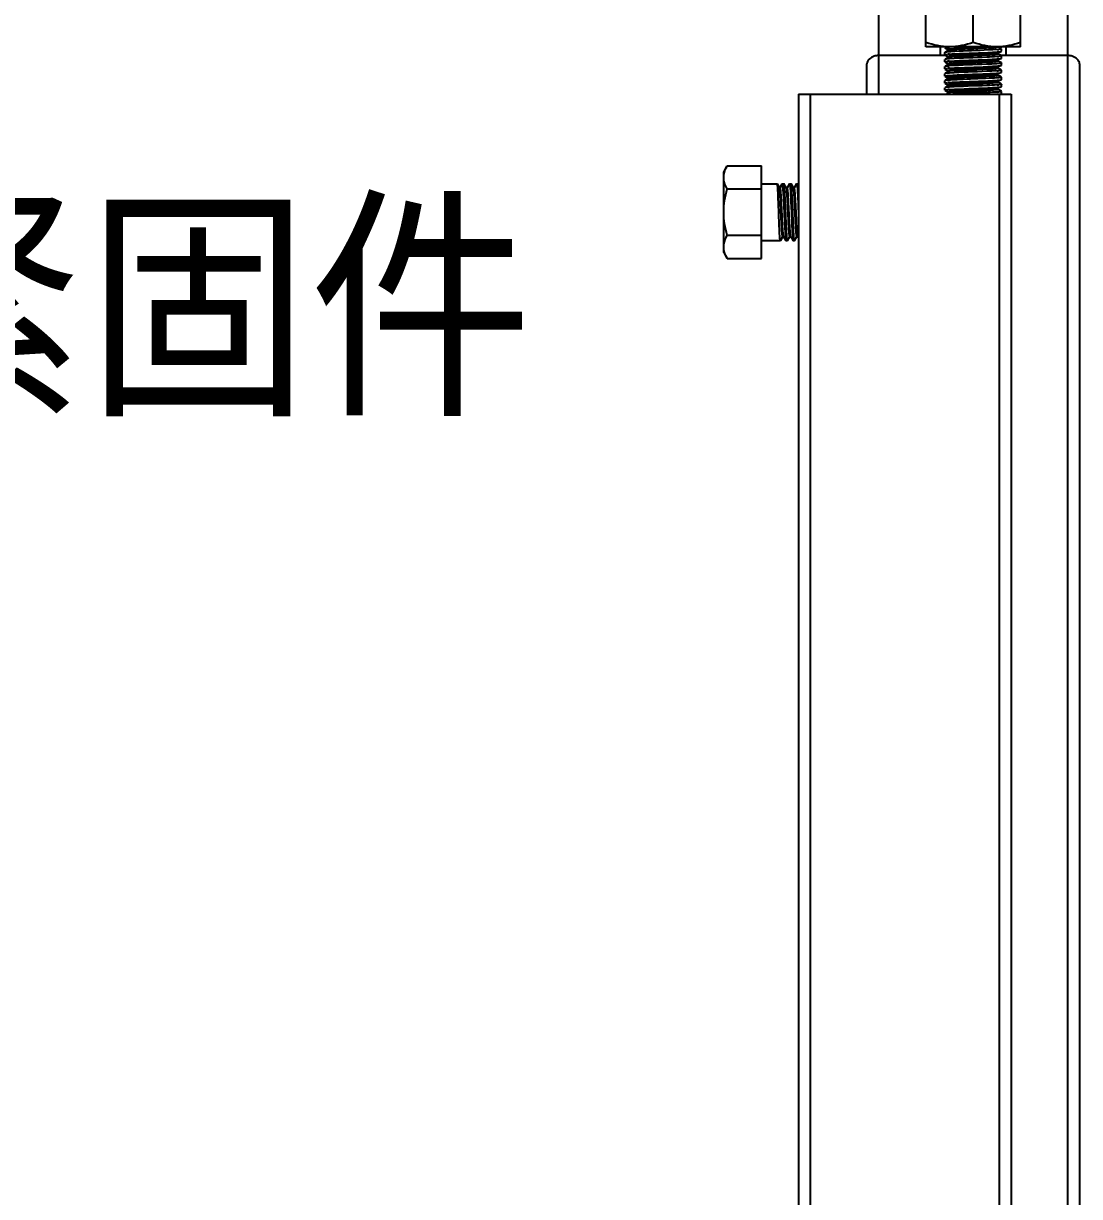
# Model space of a CAD drawing. Extents: x 921423 to 1291758, y 534425 to 1049953.
# Drawn here: x 1129036 to 1130054, y 865628 to 866759 of the extents above; entities that cross this region are included whole.
import ezdxf

# ---------------------------------------------------------------- set-up
doc = ezdxf.new("R2010")
doc.units = 0
doc.header["$LTSCALE"] = 1000
doc.header["$MEASUREMENT"] = 0
doc.layers.add('02___PRT_ALL_AXES', color=7, linetype='Continuous')
doc.styles.add('_TEL_DIM', font='SIMPLEX', dxfattribs={"width": 0.8, "height": 3.5, "bigfont": 'HZTXT'})

msp = doc.modelspace()

# ---------------------------------------------------------------- linework, layer by layer
at = {"color": 0, "linetype": 'Continuous'}
for p, q in [((1129860.4, 866690.5), (1129860.4, 866811.1)), ((1129919.6, 866736), (1129919.6, 866727.5)), ((1129924.2, 866735.2), (1129924.2, 866736)), ((1129924.2, 866735.1), (1129927.4, 866733.3)), ((1129924.8, 866735.4), (1129926.6, 866735.6)), ((1129926.6, 866735.6), (1129928.6, 866735.8)), ((1129978.7, 866734.1), (1129975.6, 866735.9)), ((1129983.3, 866727.5), (1129983.3, 866736)), ((1129925.5, 866727.5), (1129860.4, 866727.5)), ((1129924.2, 866730.7), (1129924.2, 866730.6)), ((1129924.2, 866728.3), (1129924.2, 866730.6)), ((1129924.2, 866728.3), (1129927.4, 866726.4)), ((1129924.2, 866721.5), (1129924.2, 866723.8)), ((1129924.2, 866723.8), (1129924.2, 866723.8)), ((1129927.4, 866732.5), (1129924.8, 866731)), ((1129927.4, 866725.7), (1129924.8, 866724.2)), ((1129925.2, 866728.6), (1129926.8, 866728.8)), ((1129929.7, 866731.3), (1129926.6, 866731.1)), ((1129927.3, 866733.3), (1129927.3, 866732.4)), ((1129927.3, 866726.5), (1129927.3, 866725.6)), ((1129927.5, 866732.6), (1129927.4, 866732.5)), ((1129927.5, 866725.7), (1129927.4, 866725.7)), ((1129975.6, 866729), (1129975.6, 866729.9)), ((1129978.7, 866727.3), (1129975.6, 866729.1)), ((1129977.7, 866733.7), (1129976.1, 866733.5)), ((1129977.7, 866726.9), (1129976.1, 866726.7)), ((1129978.7, 866731.7), (1129978.8, 866731.7)), ((1129978.7, 866724.8), (1129978.8, 866724.9)), ((1129978.8, 866731.7), (1129978.8, 866734)), ((1130042.5, 866727.5), (1129978.8, 866727.5)), ((1129978.8, 866724.9), (1129978.8, 866727.2)), ((1129849, 866690.5), (1129849, 866719.5)), ((1129924.2, 866721.4), (1129927.4, 866719.6)), ((1129924.2, 866717), (1129924.2, 866716.9)), ((1129924.2, 866714.7), (1129924.2, 866716.9)), ((1129924.2, 866714.6), (1129927.4, 866712.8)), ((1129927.4, 866718.9), (1129924.8, 866717.4)), ((1129925.2, 866721.8), (1129926.8, 866722)), ((1129925.3, 866715), (1129926.8, 866715.2)), ((1129927.3, 866719.7), (1129927.3, 866718.8)), ((1129927.3, 866712.8), (1129927.3, 866711.9)), ((1129927.5, 866718.9), (1129927.4, 866718.9)), ((1129927.4, 866712.1), (1129927.4, 866712)), ((1129976.1, 866719.9), (1129974.3, 866719.7)), ((1129975.6, 866723), (1129975.1, 866722.9)), ((1129975.6, 866716.2), (1129975.3, 866716.1)), ((1129975.6, 866722.2), (1129975.6, 866723.1)), ((1129978.7, 866720.4), (1129975.6, 866722.3)), ((1129975.6, 866715.4), (1129975.6, 866716.3)), ((1129978.7, 866713.6), (1129975.6, 866715.4)), ((1129977.7, 866720), (1129976.1, 866719.9)), ((1129977.7, 866713.2), (1129976.1, 866713)), ((1129978.7, 866718), (1129978.8, 866718.1)), ((1129978.8, 866718.1), (1129978.8, 866720.4)), ((1129978.8, 866711.3), (1129978.8, 866713.5)), ((1129924.2, 866710.2), (1129924.2, 866710.1)), ((1129924.2, 866707.8), (1129924.2, 866710.1)), ((1129924.2, 866707.8), (1129927.4, 866705.9)), ((1129924.2, 866703.4), (1129924.2, 866703.3)), ((1129924.2, 866701), (1129924.2, 866703.3)), ((1129924.2, 866700.9), (1129927.4, 866699.1)), ((1129927.4, 866712), (1129924.8, 866710.5)), ((1129927.4, 866705.2), (1129924.8, 866703.7)), ((1129925.3, 866701.3), (1129926.8, 866701.5)), ((1129927, 866708.3), (1129929.5, 866708.5)), ((1129927.3, 866706), (1129927.3, 866705.1)), ((1129976.1, 866706.2), (1129973.9, 866706)), ((1129975.6, 866709.3), (1129975.5, 866709.3)), ((1129975.6, 866708.5), (1129975.6, 866709.4)), ((1129978.7, 866706.8), (1129975.6, 866708.6)), ((1129975.6, 866701.7), (1129975.6, 866702.6)), ((1129978.7, 866699.9), (1129975.6, 866701.8)), ((1129977.6, 866706.4), (1129976.1, 866706.2)), ((1129978.7, 866711.2), (1129978.8, 866711.3)), ((1129978.7, 866704.3), (1129978.8, 866704.4)), ((1129978.8, 866704.4), (1129978.8, 866706.7)), ((1129783, 866690.5), (1129987.9, 866690.5)), ((1129924.2, 866694.2), (1129924.2, 866696.5)), ((1129924.2, 866696.5), (1129924.2, 866696.5)), ((1129924.2, 866694.1), (1129927.4, 866692.3)), ((1129927.4, 866698.4), (1129924.8, 866696.9)), ((1129925.2, 866694.5), (1129926.8, 866694.7)), ((1129927.4, 866691.5), (1129925.5, 866690.5)), ((1129927.3, 866699.2), (1129927.3, 866698.3)), ((1129927.3, 866692.4), (1129927.3, 866691.4)), ((1129927.5, 866698.4), (1129927.4, 866698.4)), ((1129927.5, 866691.6), (1129927.4, 866691.5)), ((1129975.6, 866694.9), (1129975.6, 866695.8)), ((1129978.7, 866693.1), (1129975.6, 866694.9)), ((1129977.7, 866699.6), (1129976.1, 866699.4)), ((1129977.7, 866692.7), (1129976.1, 866692.6)), ((1129978.7, 866697.5), (1129978.8, 866697.6)), ((1129978.7, 866690.7), (1129978.8, 866690.8)), ((1129978.8, 866697.6), (1129978.8, 866699.9)), ((1129978.8, 866690.8), (1129978.8, 866693))]:
    msp.add_line(p, q, dxfattribs=at)
at = {"color": 7, "linetype": 'Continuous'}
for p, q in [((1130042.5, 865319.9), (1130042.5, 866811.1)), ((1130053.9, 866719.5), (1130053.9, 865319.9)), ((1129783, 866690.5), (1129783, 865415.5)), ((1129794.4, 866690.5), (1129794.4, 865415.5)), ((1129976.5, 866690.5), (1129976.5, 865415.5)), ((1129987.9, 866690.5), (1129987.9, 865415.5)), ((1129747.4, 866531.9), (1129747.4, 866621.3)), ((1129747.4, 866603.9), (1129762.8, 866603.9)), ((1129764.5, 866600.9), (1129762.8, 866603.9)), ((1129762.8, 866603.9), (1129762.8, 866603.9)), ((1129765.4, 866601), (1129764.5, 866601)), ((1129766.9, 866603.8), (1129765.3, 866601)), ((1129766.9, 866603.8), (1129767.1, 866603.9)), ((1129767.1, 866603.9), (1129769, 866603.9)), ((1129769.1, 866603.9), (1129769, 866603.9)), ((1129771.3, 866600), (1129769.1, 866603.9)), ((1129771.4, 866599.9), (1129771.3, 866600)), ((1129772.2, 866600), (1129771.3, 866600)), ((1129771.4, 866599.8), (1129771.4, 866599.9)), ((1129774.4, 866603.9), (1129772.2, 866600)), ((1129774.4, 866603.9), (1129774.5, 866603.9)), ((1129774.5, 866603.9), (1129775.9, 866603.9)), ((1129778.2, 866600), (1129775.9, 866603.9)), ((1129775.9, 866603.9), (1129775.9, 866603.9)), ((1129778.2, 866599.9), (1129778.2, 866600)), ((1129779, 866600), (1129778.2, 866600)), ((1129778.3, 866599.8), (1129778.2, 866599.9)), ((1129781.2, 866603.9), (1129779, 866600)), ((1129781.2, 866603.9), (1129781.3, 866603.9)), ((1129781.3, 866603.9), (1129782.7, 866603.9)), ((1129782.8, 866603.9), (1129782.7, 866603.9)), ((1129783, 866603.5), (1129782.8, 866603.9)), ((1129747.4, 866549.3), (1129765.6, 866549.3)), ((1129767.9, 866553.2), (1129765.6, 866549.3)), ((1129765.7, 866549.4), (1129765.6, 866549.3)), ((1129765.7, 866549.4), (1129767.9, 866553.2)), ((1129768.8, 866553.2), (1129767.9, 866553.2)), ((1129768.7, 866553.3), (1129768.6, 866553.5)), ((1129768.7, 866553.3), (1129771, 866549.4)), ((1129771, 866549.4), (1129771.1, 866549.3)), ((1129771.1, 866549.3), (1129772.4, 866549.3)), ((1129772.5, 866549.4), (1129772.4, 866549.3)), ((1129772.5, 866549.4), (1129774.8, 866553.2)), ((1129774.7, 866553.2), (1129775.6, 866553.2)), ((1129775.5, 866553.3), (1129775.5, 866553.4)), ((1129775.5, 866553.3), (1129775.6, 866553.2)), ((1129775.6, 866553.2), (1129777.8, 866549.4)), ((1129777.8, 866549.4), (1129777.9, 866549.3)), ((1129777.9, 866549.3), (1129779.3, 866549.3)), ((1129779.3, 866549.4), (1129781.6, 866553.2)), ((1129779.3, 866549.4), (1129779.3, 866549.3)), ((1129781.5, 866553.2), (1129782.4, 866553.2)), ((1129782.4, 866553.3), (1129782.3, 866553.4)), ((1129782.4, 866553.3), (1129783, 866552.2))]:
    msp.add_line(p, q, dxfattribs=at)
at = {"color": 0, "linetype": 'Continuous'}
for centre, radius, start, end in [((1129940.2, 866576.1), 160.2, 93.7721, 94.1476), ((1129945.7, 866491.3), 245.1, 93.2816, 93.7599), ((1129935.1, 866638.2), 91, 94.168, 95.1881), ((1129928, 866731.1), 1.53, 107.7713, 109.3396), ((1129927.9, 866724.7), 1.11, 109.8671, 111.7181), ((1129949.2, 866430.7), 301.2, 92.9521, 93.7173), ((1129967.8, 866824.4), 91.3, 274.1579, 275.1879), ((1129967.9, 866817), 90.7, 274.1743, 275.1892), ((1129935, 866631.8), 90.6, 94.175, 95.1922), ((1129935.1, 866624.6), 91, 94.1682, 95.1877), ((1129967.9, 866802.9), 90.2, 274.1908, 275.1887), ((1129935.3, 866608.7), 93.2, 94.0959, 95.1914), ((1129935, 866604.4), 90.6, 94.1774, 95.1889), ((1129928.1, 866689.7), 1.98, 106.3059, 107.6532), ((1129967.8, 866790.3), 91.3, 274.1512, 275.1927), ((1129967.9, 866783), 90.8, 274.1714, 275.1881)]:
    msp.add_arc(centre, radius, start, end, dxfattribs=at)
for points, knots in [([(1129924.2, 866735.2), (1129924.2, 866735.2), (1129924.4, 866735.3), (1129924.6, 866735.4), (1129924.8, 866735.4)], [0, 0, 0, 0, 0.287904, 1, 1, 1, 1]), ([(1129969.9, 866736), (1129967.4, 866735.8), (1129956, 866735.2), (1129944.6, 866734.8), (1129935.7, 866734.3)], [0, 0, 0, 0, 0.21723, 1, 1, 1, 1]), ([(1129974.5, 866735.5), (1129972.4, 866735.2), (1129959.5, 866734.5), (1129946.6, 866734), (1129935.7, 866733.4)], [0, 0, 0, 0, 0.161254, 1, 1, 1, 1]), ([(1129975.6, 866735.8), (1129975.6, 866735.7), (1129975.1, 866735.6), (1129974.8, 866735.5), (1129974.5, 866735.5)], [0, 0, 0, 0, 0.276416, 1, 1, 1, 1]), ([(1129860.4, 866727.5), (1129858.9, 866727.5), (1129854.2, 866727.1), (1129849, 866722.9), (1129849, 866719.5)], [0, 0, 0, 0, 0.300361, 1, 1, 1, 1]), ([(1129926.6, 866731.1), (1129926.1, 866731), (1129925.3, 866730.9), (1129924.4, 866730.8), (1129924.2, 866730.7)], [0, 0, 0, 0, 0.67259, 1, 1, 1, 1]), ([(1129924.2, 866728.3), (1129924.2, 866728.4), (1129924.7, 866728.5), (1129925, 866728.6), (1129925.2, 866728.6)], [0, 0, 0, 0, 0.27467, 1, 1, 1, 1]), ([(1129928.5, 866724.4), (1129927.9, 866724.4), (1129926.5, 866724.2), (1129925, 866724.3), (1129924.2, 866723.8)], [0, 0, 0, 0, 0.388336, 1, 1, 1, 1]), ([(1129935.7, 866734.3), (1129933.7, 866734.1), (1129931.8, 866733.4), (1129927.3, 866734.1), (1129927.3, 866733.3)], [0, 0, 0, 0, 0.734474, 1, 1, 1, 1]), ([(1129974.8, 866729.6), (1129971.5, 866729.1), (1129962.7, 866728.8), (1129951, 866728.2), (1129940.7, 866727.6), (1129933.7, 866727.6), (1129930.5, 866726.7), (1129927.3, 866727), (1129927.3, 866726.5)], [0, 0, 0, 0, 0.20887, 0.557248, 0.730312, 0.872767, 0.966472, 1, 1, 1, 1]), ([(1129935.7, 866733.4), (1129934.7, 866733.3), (1129932, 866733.1), (1129929.2, 866733.1), (1129927.5, 866732.6)], [0, 0, 0, 0, 0.368659, 1, 1, 1, 1]), ([(1129974.8, 866728.7), (1129971.7, 866728.2), (1129963.4, 866727.9), (1129950, 866727.4), (1129937.5, 866726.3), (1129929.8, 866726.6), (1129927.5, 866725.7)], [0, 0, 0, 0, 0.196747, 0.528187, 0.843687, 1, 1, 1, 1]), ([(1129928.4, 866722.1), (1129931.7, 866722.4), (1129947, 866723.1), (1129962.3, 866723.4), (1129974.3, 866724.3)], [0, 0, 0, 0, 0.214127, 1, 1, 1, 1]), ([(1129928.5, 866728.9), (1129931.8, 866729.2), (1129947.1, 866729.9), (1129962.5, 866730.2), (1129974.5, 866731.1)], [0, 0, 0, 0, 0.215104, 1, 1, 1, 1]), ([(1129974.5, 866726.6), (1129971.2, 866726.3), (1129955.9, 866725.6), (1129940.5, 866725.3), (1129928.5, 866724.4)], [0, 0, 0, 0, 0.214939, 1, 1, 1, 1]), ([(1129974.5, 866733.4), (1129971.7, 866733.2), (1129958.1, 866732.5), (1129944.5, 866732.1), (1129933.7, 866731.5)], [0, 0, 0, 0, 0.200751, 1, 1, 1, 1]), ([(1129974.3, 866724.3), (1129974.9, 866724.3), (1129976.3, 866724.5), (1129977.9, 866724.4), (1129978.7, 866724.8)], [0, 0, 0, 0, 0.388921, 1, 1, 1, 1]), ([(1129974.5, 866731.1), (1129975.1, 866731.2), (1129976.4, 866731.3), (1129978, 866731.2), (1129978.7, 866731.7)], [0, 0, 0, 0, 0.388303, 1, 1, 1, 1]), ([(1129975.6, 866729.8), (1129975.5, 866729.8), (1129975.2, 866729.7), (1129975, 866729.7), (1129974.8, 866729.6)], [0, 0, 0, 0, 0.375136, 1, 1, 1, 1]), ([(1129975.6, 866729), (1129975.6, 866728.9), (1129975.2, 866728.8), (1129975, 866728.8), (1129974.8, 866728.7)], [0, 0, 0, 0, 0.284351, 1, 1, 1, 1]), ([(1129978.8, 866734), (1129978.8, 866733.9), (1129978.3, 866733.8), (1129978, 866733.7), (1129977.7, 866733.7)], [0, 0, 0, 0, 0.274582, 1, 1, 1, 1]), ([(1129978.8, 866727.2), (1129978.8, 866727.1), (1129978.3, 866727), (1129978, 866726.9), (1129977.7, 866726.9)], [0, 0, 0, 0, 0.274809, 1, 1, 1, 1]), ([(1130053.9, 866719.5), (1130053.9, 866722.9), (1130048.7, 866727.1), (1130044, 866727.5), (1130042.5, 866727.5)], [0, 0, 0, 0, 0.699639, 1, 1, 1, 1]), ([(1129924.2, 866721.5), (1129924.2, 866721.6), (1129924.7, 866721.7), (1129925, 866721.8), (1129925.2, 866721.8)], [0, 0, 0, 0, 0.275055, 1, 1, 1, 1]), ([(1129928.4, 866717.6), (1129927.9, 866717.5), (1129926.5, 866717.3), (1129925, 866717.5), (1129924.2, 866717)], [0, 0, 0, 0, 0.388313, 1, 1, 1, 1]), ([(1129924.2, 866714.7), (1129924.2, 866714.8), (1129924.7, 866714.9), (1129925, 866714.9), (1129925.3, 866715)], [0, 0, 0, 0, 0.274632, 1, 1, 1, 1]), ([(1129975.1, 866722.9), (1129972, 866722.2), (1129963.2, 866722.1), (1129951.6, 866721.4), (1129941.1, 866720.8), (1129933.9, 866720.8), (1129930.6, 866719.8), (1129927.3, 866720.2), (1129927.3, 866719.7)], [0, 0, 0, 0, 0.198102, 0.547404, 0.723562, 0.869351, 0.965555, 1, 1, 1, 1]), ([(1129975.3, 866716.1), (1129972.4, 866715.3), (1129963.7, 866715.4), (1129952.2, 866714.6), (1129941.5, 866714), (1129934.1, 866714), (1129930.7, 866713), (1129927.3, 866713.4), (1129927.3, 866712.8)], [0, 0, 0, 0, 0.186891, 0.53709, 0.716477, 0.865762, 0.964594, 1, 1, 1, 1]), ([(1129975.3, 866715.2), (1129972.6, 866714.4), (1129964.3, 866714.5), (1129950.9, 866713.7), (1129937.9, 866712.5), (1129929.8, 866713), (1129927.4, 866712.1)], [0, 0, 0, 0, 0.177079, 0.512171, 0.8403, 1, 1, 1, 1]), ([(1129975.1, 866722), (1129972.2, 866721.3), (1129963.8, 866721.2), (1129950.4, 866720.5), (1129937.7, 866719.4), (1129929.8, 866719.8), (1129927.5, 866718.9)], [0, 0, 0, 0, 0.187304, 0.520785, 0.842442, 1, 1, 1, 1]), ([(1129974.3, 866719.7), (1129971, 866719.5), (1129955.7, 866718.7), (1129940.4, 866718.4), (1129928.4, 866717.6)], [0, 0, 0, 0, 0.216969, 1, 1, 1, 1]), ([(1129928.5, 866715.3), (1129931.8, 866715.5), (1129947.1, 866716.3), (1129962.5, 866716.6), (1129974.5, 866717.5)], [0, 0, 0, 0, 0.215218, 1, 1, 1, 1]), ([(1129974.5, 866712.9), (1129971.2, 866712.7), (1129955.9, 866711.9), (1129940.5, 866711.6), (1129928.5, 866710.7)], [0, 0, 0, 0, 0.21461, 1, 1, 1, 1]), ([(1129974.5, 866717.5), (1129975.1, 866717.5), (1129976.5, 866717.7), (1129978, 866717.6), (1129978.7, 866718)], [0, 0, 0, 0, 0.388189, 1, 1, 1, 1]), ([(1129975.6, 866722.2), (1129975.6, 866722.1), (1129975.4, 866722), (1129975.2, 866722), (1129975.1, 866722)], [0, 0, 0, 0, 0.297043, 1, 1, 1, 1]), ([(1129975.6, 866715.4), (1129975.6, 866715.3), (1129975.5, 866715.2), (1129975.4, 866715.2), (1129975.3, 866715.2)], [0, 0, 0, 0, 0.318572, 1, 1, 1, 1]), ([(1129978.8, 866720.4), (1129978.8, 866720.3), (1129978.2, 866720.2), (1129978, 866720.1), (1129977.7, 866720)], [0, 0, 0, 0, 0.274319, 1, 1, 1, 1]), ([(1129978.8, 866713.5), (1129978.8, 866713.4), (1129978.3, 866713.3), (1129978, 866713.3), (1129977.7, 866713.2)], [0, 0, 0, 0, 0.274866, 1, 1, 1, 1]), ([(1129928.5, 866710.7), (1129927.9, 866710.7), (1129926.5, 866710.5), (1129925, 866710.6), (1129924.2, 866710.2)], [0, 0, 0, 0, 0.388323, 1, 1, 1, 1]), ([(1129924.2, 866707.8), (1129924.2, 866707.9), (1129924.4, 866708), (1129924.6, 866708), (1129924.8, 866708.1)], [0, 0, 0, 0, 0.28874, 1, 1, 1, 1]), ([(1129929.5, 866704), (1129928.8, 866703.9), (1129927.1, 866703.7), (1129925.2, 866703.9), (1129924.2, 866703.4)], [0, 0, 0, 0, 0.390942, 1, 1, 1, 1]), ([(1129924.2, 866701), (1129924.2, 866701.1), (1129924.7, 866701.2), (1129925, 866701.3), (1129925.3, 866701.3)], [0, 0, 0, 0, 0.274499, 1, 1, 1, 1]), ([(1129924.8, 866708.1), (1129925.1, 866708.1), (1129925.8, 866708.2), (1129926.6, 866708.3), (1129927, 866708.3)], [0, 0, 0, 0, 0.411791, 1, 1, 1, 1]), ([(1129929.3, 866706.5), (1129928.8, 866706.4), (1129928.3, 866706.3), (1129927.3, 866706.2), (1129927.3, 866706)], [0, 0, 0, 0, 0.73177, 1, 1, 1, 1]), ([(1129973.8, 866702.2), (1129970.2, 866701.7), (1129961.2, 866701.4), (1129949.5, 866700.9), (1129939.7, 866700.3), (1129933.2, 866700.2), (1129930.2, 866699.4), (1129927.3, 866699.7), (1129927.3, 866699.2)], [0, 0, 0, 0, 0.234728, 0.580613, 0.746271, 0.880824, 0.96863, 1, 1, 1, 1]), ([(1129929.3, 866705.5), (1129928.8, 866705.5), (1129928.2, 866705.4), (1129927.6, 866705.3), (1129927.4, 866705.2)], [0, 0, 0, 0, 0.659484, 1, 1, 1, 1]), ([(1129973.8, 866701.3), (1129965.4, 866700.3), (1129952.1, 866700.3), (1129936.8, 866699), (1129929.7, 866699.2), (1129927.5, 866698.4)], [0, 0, 0, 0, 0.550944, 0.851947, 1, 1, 1, 1]), ([(1129928.6, 866701.6), (1129931.9, 866701.9), (1129947.2, 866702.6), (1129962.5, 866702.9), (1129974.5, 866703.8)], [0, 0, 0, 0, 0.216306, 1, 1, 1, 1]), ([(1129939.7, 866707.2), (1129938.6, 866707.1), (1129935.1, 866706.9), (1129931.6, 866706.7), (1129929.3, 866706.5)], [0, 0, 0, 0, 0.314654, 1, 1, 1, 1]), ([(1129939.7, 866706.3), (1129938.6, 866706.2), (1129935.1, 866706), (1129931.6, 866705.8), (1129929.3, 866705.5)], [0, 0, 0, 0, 0.314654, 1, 1, 1, 1]), ([(1129938.1, 866709), (1129941.3, 866709.1), (1129953.2, 866709.6), (1129965.2, 866710), (1129973.9, 866710.6)], [0, 0, 0, 0, 0.26503, 1, 1, 1, 1]), ([(1129973.9, 866706), (1129971.5, 866705.9), (1129959.6, 866705.3), (1129947.7, 866704.9), (1129938.1, 866704.4)], [0, 0, 0, 0, 0.199116, 1, 1, 1, 1]), ([(1129973.3, 866709), (1129971.4, 866708.7), (1129960.1, 866708), (1129948.9, 866707.6), (1129939.7, 866707.2)], [0, 0, 0, 0, 0.17618, 1, 1, 1, 1]), ([(1129973.3, 866708), (1129971.4, 866707.8), (1129960.1, 866707.1), (1129948.9, 866706.7), (1129939.7, 866706.3)], [0, 0, 0, 0, 0.17618, 1, 1, 1, 1]), ([(1129975.5, 866709.3), (1129975.2, 866709.2), (1129974.5, 866709.1), (1129973.8, 866709), (1129973.3, 866709)], [0, 0, 0, 0, 0.359733, 1, 1, 1, 1]), ([(1129975.6, 866708.5), (1129975.6, 866708.3), (1129974.5, 866708.3), (1129973.9, 866708.1), (1129973.3, 866708)], [0, 0, 0, 0, 0.266193, 1, 1, 1, 1]), ([(1129975.6, 866702.5), (1129975.4, 866702.4), (1129974.8, 866702.3), (1129974.2, 866702.2), (1129973.8, 866702.2)], [0, 0, 0, 0, 0.34275, 1, 1, 1, 1]), ([(1129975.6, 866701.7), (1129975.6, 866701.5), (1129974.7, 866701.4), (1129974.3, 866701.3), (1129973.8, 866701.3)], [0, 0, 0, 0, 0.268941, 1, 1, 1, 1]), ([(1129973.9, 866710.6), (1129974.5, 866710.6), (1129976.1, 866710.8), (1129977.9, 866710.7), (1129978.7, 866711.2)], [0, 0, 0, 0, 0.389846, 1, 1, 1, 1]), ([(1129974.5, 866703.8), (1129975, 866703.8), (1129976.4, 866704), (1129978, 866703.9), (1129978.7, 866704.3)], [0, 0, 0, 0, 0.388453, 1, 1, 1, 1]), ([(1129978.8, 866706.7), (1129978.8, 866706.6), (1129978.2, 866706.5), (1129977.9, 866706.4), (1129977.6, 866706.4)], [0, 0, 0, 0, 0.272468, 1, 1, 1, 1]), ([(1129928.6, 866697.1), (1129928, 866697), (1129926.6, 866696.9), (1129925, 866697), (1129924.2, 866696.5)], [0, 0, 0, 0, 0.388787, 1, 1, 1, 1]), ([(1129924.2, 866694.2), (1129924.2, 866694.3), (1129924.7, 866694.4), (1129925, 866694.4), (1129925.2, 866694.5)], [0, 0, 0, 0, 0.274799, 1, 1, 1, 1]), ([(1129974.2, 866695.4), (1129970.7, 866694.9), (1129961.8, 866694.6), (1129950.1, 866694.1), (1129940.1, 866693.5), (1129933.4, 866693.4), (1129930.3, 866692.5), (1129927.3, 866692.9), (1129927.3, 866692.4)], [0, 0, 0, 0, 0.225017, 0.571884, 0.74032, 0.877824, 0.967828, 1, 1, 1, 1]), ([(1129974.2, 866694.5), (1129966, 866693.4), (1129952.7, 866693.5), (1129937.3, 866692.2), (1129929.9, 866692.3), (1129927.6, 866691.6)], [0, 0, 0, 0, 0.536231, 0.842666, 1, 1, 1, 1]), ([(1129928.4, 866694.8), (1129931.7, 866695), (1129947.1, 866695.8), (1129962.5, 866696.1), (1129974.5, 866697)], [0, 0, 0, 0, 0.214904, 1, 1, 1, 1]), ([(1129974.5, 866699.2), (1129971.2, 866699), (1129955.9, 866698.3), (1129940.6, 866698), (1129928.6, 866697.1)], [0, 0, 0, 0, 0.214782, 1, 1, 1, 1]), ([(1129974.5, 866692.4), (1129971.6, 866692.2), (1129957.3, 866691.5), (1129943, 866691.1), (1129931.7, 866690.5)], [0, 0, 0, 0, 0.204695, 1, 1, 1, 1]), ([(1129975.6, 866695.7), (1129975.4, 866695.6), (1129975, 866695.5), (1129974.5, 866695.4), (1129974.2, 866695.4)], [0, 0, 0, 0, 0.352937, 1, 1, 1, 1]), ([(1129975.6, 866694.9), (1129975.6, 866694.7), (1129974.9, 866694.6), (1129974.6, 866694.5), (1129974.2, 866694.5)], [0, 0, 0, 0, 0.273123, 1, 1, 1, 1]), ([(1129974.5, 866697), (1129975, 866697), (1129976.4, 866697.2), (1129978, 866697.1), (1129978.7, 866697.5)], [0, 0, 0, 0, 0.388308, 1, 1, 1, 1]), ([(1129978.8, 866699.9), (1129978.8, 866699.8), (1129978.3, 866699.7), (1129978, 866699.6), (1129977.7, 866699.6)], [0, 0, 0, 0, 0.274929, 1, 1, 1, 1]), ([(1129978.8, 866693), (1129978.8, 866692.9), (1129978.3, 866692.8), (1129978, 866692.8), (1129977.7, 866692.7)], [0, 0, 0, 0, 0.274693, 1, 1, 1, 1]), ([(1129977.7, 866690.5), (1129977.9, 866690.5), (1129978.3, 866690.5), (1129978.6, 866690.6), (1129978.7, 866690.7)], [0, 0, 0, 0, 0.642633, 1, 1, 1, 1])]:
    msp.add_open_spline(points, degree=3, knots=knots, dxfattribs=at)
for points in [[(1129929.5, 866708.5), (1129932.4, 866708.7), (1129935.3, 866708.9), (1129938.1, 866709)], [(1129938.1, 866704.4), (1129935.3, 866704.3), (1129932.4, 866704.2), (1129929.5, 866704)]]:
    msp.add_open_spline(points, degree=3, dxfattribs=at)
at = {"color": 7, "linetype": 'Continuous'}
for points, knots in [([(1129765.6, 866549.3), (1129765.4, 866549.4), (1129765.4, 866550.3), (1129765.1, 866551.6), (1129765, 866554.2), (1129764.8, 866557.5), (1129764.6, 866561.5), (1129764.3, 866567.8), (1129764.1, 866576.2), (1129763.7, 866586), (1129763.5, 866593.5), (1129763.2, 866598.5), (1129763.1, 866601.2), (1129762.9, 866602.8), (1129762.9, 866603.7), (1129762.8, 866603.9)], [0, 0, 0, 0, 0.010957, 0.039614, 0.085254, 0.146244, 0.220349, 0.304833, 0.492159, 0.680724, 0.842834, 0.906272, 0.954681, 0.986284, 1, 1, 1, 1]), ([(1129767.9, 866553.2), (1129767.7, 866553.2), (1129767.6, 866554.1), (1129767.4, 866555.2), (1129767.2, 866557.4), (1129767, 866560.2), (1129766.8, 866563.7), (1129766.5, 866569.1), (1129766.2, 866576.4), (1129765.8, 866585), (1129765.5, 866591.6), (1129765.2, 866595.9), (1129765, 866598.3), (1129764.8, 866599.9), (1129764.7, 866600.7), (1129764.5, 866600.9)], [0, 0, 0, 0, 0.010274, 0.038063, 0.082846, 0.143014, 0.216332, 0.300061, 0.486006, 0.673588, 0.835722, 0.899843, 0.949562, 0.983245, 1, 1, 1, 1]), ([(1129768.6, 866553.5), (1129768.3, 866554.4), (1129768.2, 866557.4), (1129767.7, 866562.9), (1129767.4, 866570.5), (1129767, 866578.9), (1129766.7, 866586), (1129766.4, 866591.2), (1129766.2, 866594.5), (1129766, 866597.1), (1129765.8, 866599.2), (1129765.6, 866600.2), (1129765.5, 866601), (1129765.4, 866601)], [0, 0, 0, 0, 0.061527, 0.184105, 0.350401, 0.536806, 0.717122, 0.79706, 0.866437, 0.922927, 0.964691, 0.990471, 1, 1, 1, 1]), ([(1129767.1, 866603.9), (1129767.3, 866603.9), (1129767.5, 866603), (1129767.7, 866601.7), (1129767.9, 866599.2), (1129768.2, 866596), (1129768.5, 866592.1), (1129768.8, 866585.9), (1129769.2, 866577.5), (1129769.6, 866567.7), (1129770, 866560.1), (1129770.3, 866555.1), (1129770.5, 866552.3), (1129770.8, 866550.6), (1129770.9, 866549.6), (1129771, 866549.4)], [0, 0, 0, 0, 0.010502, 0.038099, 0.08249, 0.142166, 0.214982, 0.298287, 0.483891, 0.672026, 0.835341, 0.900033, 0.950117, 0.983795, 1, 1, 1, 1]), ([(1129772.4, 866549.3), (1129772.2, 866549.4), (1129772.2, 866550.3), (1129771.9, 866551.6), (1129771.8, 866554.2), (1129771.6, 866557.3), (1129771.4, 866561.3), (1129771.1, 866567.5), (1129770.8, 866575.9), (1129770.4, 866585.6), (1129770, 866593.2), (1129769.7, 866598.2), (1129769.6, 866600.9), (1129769.3, 866602.7), (1129769.2, 866603.6), (1129769.1, 866603.9)], [0, 0, 0, 0, 0.010805, 0.039035, 0.084006, 0.144137, 0.217258, 0.300707, 0.486178, 0.673755, 0.836333, 0.900676, 0.950463, 0.983919, 1, 1, 1, 1]), ([(1129774.7, 866553.2), (1129774.6, 866553.2), (1129774.5, 866554.1), (1129774.2, 866555.1), (1129774.1, 866557.2), (1129773.9, 866559.8), (1129773.7, 866563.1), (1129773.4, 866568.3), (1129773.1, 866575.3), (1129772.7, 866583.6), (1129772.4, 866591), (1129771.9, 866596.2), (1129771.8, 866599), (1129771.4, 866599.8)], [0, 0, 0, 0, 0.009936, 0.036715, 0.079918, 0.138092, 0.209199, 0.290719, 0.473148, 0.659662, 0.823957, 0.942903, 1, 1, 1, 1]), ([(1129775.5, 866553.4), (1129775.2, 866554.3), (1129775.1, 866557.1), (1129774.6, 866562.4), (1129774.3, 866569.7), (1129773.9, 866578), (1129773.5, 866585), (1129773.3, 866590.2), (1129773.1, 866593.5), (1129772.9, 866596.1), (1129772.7, 866598.2), (1129772.5, 866599.2), (1129772.4, 866600), (1129772.2, 866600)], [0, 0, 0, 0, 0.058061, 0.17756, 0.341977, 0.528262, 0.710254, 0.791529, 0.862402, 0.920373, 0.963418, 0.990098, 1, 1, 1, 1]), ([(1129774.5, 866603.9), (1129774.7, 866603.9), (1129774.7, 866602.9), (1129775, 866601.8), (1129775.1, 866599.2), (1129775.4, 866596), (1129775.5, 866592.1), (1129775.8, 866585.9), (1129776.2, 866577.5), (1129776.6, 866567.7), (1129776.9, 866560.1), (1129777.2, 866555.1), (1129777.4, 866552.3), (1129777.6, 866550.6), (1129777.7, 866549.6), (1129777.8, 866549.4)], [0, 0, 0, 0, 0.009937, 0.037394, 0.081764, 0.141482, 0.214378, 0.297782, 0.483611, 0.671943, 0.835376, 0.900095, 0.95018, 0.983836, 1, 1, 1, 1]), ([(1129779.3, 866549.3), (1129779.1, 866549.4), (1129779.1, 866550.3), (1129778.8, 866551.6), (1129778.6, 866554.2), (1129778.4, 866557.3), (1129778.2, 866561.3), (1129777.9, 866567.5), (1129777.6, 866575.9), (1129777.2, 866585.6), (1129776.9, 866593.2), (1129776.6, 866598.2), (1129776.4, 866600.9), (1129776.2, 866602.7), (1129776.1, 866603.6), (1129775.9, 866603.9)], [0, 0, 0, 0, 0.010807, 0.039039, 0.08401, 0.144142, 0.217265, 0.300718, 0.486187, 0.673761, 0.836333, 0.900675, 0.950462, 0.983919, 1, 1, 1, 1]), ([(1129781.5, 866553.2), (1129781.4, 866553.2), (1129781.3, 866554.1), (1129781.1, 866555), (1129780.9, 866557.1), (1129780.7, 866559.7), (1129780.5, 866563), (1129780.2, 866568.2), (1129779.9, 866575.2), (1129779.5, 866583.4), (1129779.2, 866590.8), (1129778.7, 866596.1), (1129778.6, 866598.9), (1129778.3, 866599.8)], [0, 0, 0, 0, 0.009861, 0.036418, 0.079269, 0.13699, 0.207575, 0.28855, 0.470002, 0.656005, 0.820572, 0.94075, 1, 1, 1, 1]), ([(1129782.3, 866553.4), (1129782, 866554.2), (1129781.9, 866557), (1129781.4, 866562.2), (1129781.1, 866569.5), (1129780.7, 866577.8), (1129780.4, 866584.9), (1129780.1, 866590.1), (1129779.9, 866593.4), (1129779.7, 866596), (1129779.5, 866598.2), (1129779.3, 866599.2), (1129779.2, 866600), (1129779, 866600)], [0, 0, 0, 0, 0.056307, 0.1748, 0.338994, 0.525695, 0.708483, 0.790204, 0.861502, 0.919844, 0.963176, 0.990036, 1, 1, 1, 1]), ([(1129781.3, 866603.9), (1129781.5, 866603.9), (1129781.5, 866602.9), (1129781.8, 866601.7), (1129782, 866599.2), (1129782.2, 866596), (1129782.4, 866592), (1129782.7, 866585.7), (1129782.9, 866580.8), (1129783, 866577.4)], [0, 0, 0, 0, 0.020571, 0.077438, 0.169318, 0.292936, 0.44376, 0.616224, 1, 1, 1, 1]), ([(1129765.6, 866549.3), (1129765.6, 866549.3), (1129765.6, 866549.3), (1129765.6, 866549.3), (1129765.6, 866549.3)], [0, 0, 0, 0, 0.495641, 1, 1, 1, 1]), ([(1129772.4, 866549.3), (1129772.4, 866549.3), (1129772.4, 866549.3), (1129772.4, 866549.3), (1129772.4, 866549.3)], [0, 0, 0, 0, 0.495657, 1, 1, 1, 1]), ([(1129779.3, 866549.3), (1129779.3, 866549.3), (1129779.3, 866549.3), (1129779.3, 866549.3), (1129779.3, 866549.3)], [0, 0, 0, 0, 0.495642, 1, 1, 1, 1])]:
    msp.add_open_spline(points, degree=3, knots=knots, dxfattribs=at)
at = {"layer": '02___PRT_ALL_AXES', "color": 0, "linetype": 'Continuous'}
for p, q in [((1129905.9, 866736), (1129905.9, 867013.7)), ((1129997, 866736), (1129997, 867013.7)), ((1129951.5, 866740.1), (1129951.5, 866959.6)), ((1129997, 866736), (1129905.9, 866736)), ((1129924.2, 866735.2), (1129924.2, 866736)), ((1129924.2, 866728.3), (1129924.2, 866730.6)), ((1129924.2, 866721.5), (1129924.2, 866723.8)), ((1129978.8, 866731.7), (1129978.8, 866734)), ((1129924.2, 866714.7), (1129924.2, 866716.9)), ((1129978.8, 866718.1), (1129978.8, 866720.4)), ((1129978.8, 866711.3), (1129978.8, 866713.5)), ((1129924.2, 866707.8), (1129924.2, 866710.1)), ((1129924.2, 866701), (1129924.2, 866703.3)), ((1129978.8, 866704.4), (1129978.8, 866706.7)), ((1129924.2, 866694.2), (1129924.2, 866696.5)), ((1129978.8, 866697.6), (1129978.8, 866699.9)), ((1129978.8, 866690.8), (1129978.8, 866693))]:
    msp.add_line(p, q, dxfattribs=at)
at = {"layer": '02___PRT_ALL_AXES', "color": 7, "linetype": 'Continuous'}
for p, q in [((1129711, 866615.3), (1129714.4, 866621.3)), ((1129711, 866537.9), (1129711, 866615.3)), ((1129714.4, 866621.3), (1129747.4, 866621.3)), ((1129747.4, 866603.9), (1129762.8, 866603.9)), ((1129767.1, 866603.9), (1129769, 866603.9)), ((1129774.5, 866603.9), (1129775.9, 866603.9)), ((1129781.3, 866603.9), (1129782.7, 866603.9)), ((1129714.4, 866599), (1129747.4, 866599)), ((1129714.4, 866554.3), (1129747.4, 866554.3)), ((1129747.4, 866549.3), (1129765.6, 866549.3)), ((1129771.1, 866549.3), (1129772.4, 866549.3)), ((1129777.9, 866549.3), (1129779.3, 866549.3)), ((1129711, 866537.9), (1129714.4, 866531.9)), ((1129714.4, 866531.9), (1129747.4, 866531.9))]:
    msp.add_line(p, q, dxfattribs=at)
at = {"layer": '02___PRT_ALL_AXES', "color": 0, "linetype": 'Continuous'}
for points in [[(1129928.7, 866736), (1129921, 866736), (1129913.3, 866737.6), (1129905.9, 866740.1)], [(1129951.5, 866740.1), (1129944.2, 866737.6), (1129936.4, 866736), (1129928.7, 866736)], [(1129974.2, 866736), (1129966.5, 866736), (1129958.8, 866737.6), (1129951.5, 866740.1)], [(1129997, 866740.1), (1129989.7, 866737.6), (1129981.9, 866736), (1129974.2, 866736)]]:
    msp.add_open_spline(points, degree=3, dxfattribs=at)
at = {"layer": '02___PRT_ALL_AXES', "color": 7, "linetype": 'Continuous'}
for points in [[(1129711, 866610.1), (1129711, 866611.8), (1129711.2, 866613.5), (1129711.7, 866615.1)], [(1129711.7, 866615.1), (1129712.3, 866617.3), (1129713.3, 866619.3), (1129714.4, 866621.3)], [(1129711, 866576.6), (1129711, 866584.2), (1129712.3, 866591.7), (1129714.4, 866599)], [(1129714.4, 866554.3), (1129712.3, 866561.5), (1129711, 866569.1), (1129711, 866576.6)]]:
    msp.add_open_spline(points, degree=3, dxfattribs=at)
for points, knots in [([(1129714.4, 866599), (1129713.9, 866599.9), (1129712.1, 866603.3), (1129711, 866607.2), (1129711, 866610.1)], [0, 0, 0, 0, 0.263017, 1, 1, 1, 1]), ([(1129711, 866543.1), (1129711, 866544), (1129711.3, 866548), (1129712.9, 866551.7), (1129714.4, 866554.3)], [0, 0, 0, 0, 0.241275, 1, 1, 1, 1]), ([(1129714.4, 866531.9), (1129713.9, 866532.8), (1129712.1, 866536.3), (1129711, 866540.2), (1129711, 866543.1)], [0, 0, 0, 0, 0.263017, 1, 1, 1, 1])]:
    msp.add_open_spline(points, degree=3, knots=knots, dxfattribs=at)

# ---------------------------------------------------------------- texts
at = {"color": 4, "insert": (1128452.4, 866574.3), "char_height": 175, "width": 1220.625, "attachment_point": 1, "style": '_TEL_DIM'}
msp.add_mtext('\\fￋￎￌﾣﾤ|b0|i0|c134|p2;\\W0.9000000000;\\T1.0000000000;\\o\\l螺杆紧固件', dxfattribs=at)

doc.saveas('drawing.dxf')
